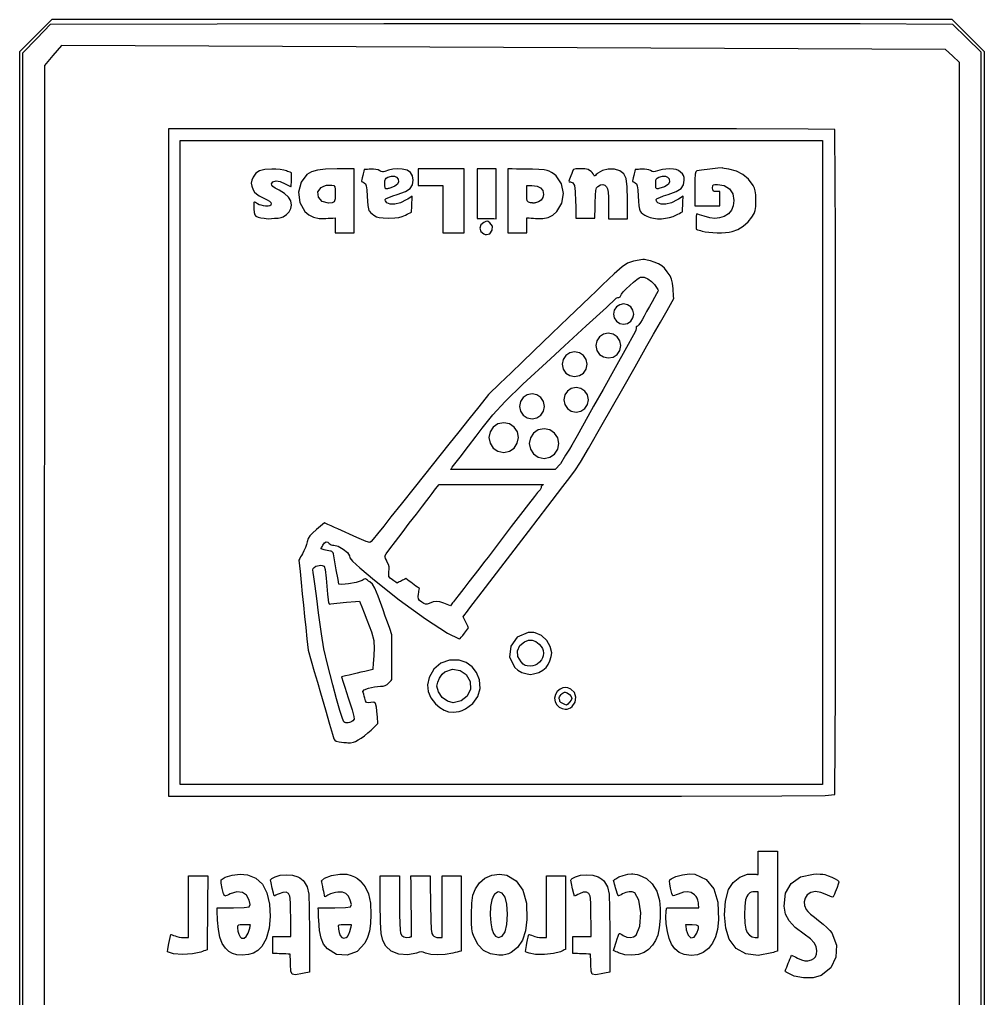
# Model space of a CAD drawing. Extents: x 0 to 60, y 0 to 125.
# Drawn here: x 0.1 to 60.1, y 64.3 to 125.1 of the extents above; entities that cross this region are included whole.
import ezdxf

# ---------------------------------------------------------------- set-up
doc = ezdxf.new("R2010")
doc.units = 0
for name, color, linetype in [('gaudilabs', 7, 'CONTINUOUS'), ('openFibreSpec', 7, 'CONTINUOUS'), ('specLid', 7, 'CONTINUOUS'), ('specRim', 7, 'CONTINUOUS')]:
    doc.layers.add(name, color=color, linetype=linetype)

msp = doc.modelspace()

# ---------------------------------------------------------------- linework, layer by layer
at = {"layer": 'gaudilabs', "color": 7}
for points in [[(30.088464, 76.855125), (41.300171, 76.858459), (47.536039, 76.873884), (50.234836, 76.909463), (50.835331, 76.973304), (50.868592, 83.489019), (50.877853, 97.673404), (50.864279, 111.839451), (50.829018, 118.300151), (49.177278, 118.318724), (44.715428, 118.333911), (38.124109, 118.344177), (30.083955, 118.347934), (24.909631, 118.347934), (19.735318, 118.347934), (14.561005, 118.347934), (9.386691, 118.347934), (9.386691, 113.161446), (9.386691, 107.974956), (9.386691, 102.788468), (9.386691, 97.601977), (9.386691, 92.415261), (9.386691, 87.228546), (9.386691, 82.041828), (9.386691, 76.855112), (14.562134, 76.855112), (19.737577, 76.855112), (24.913021, 76.855112)], [(50.070371, 77.591217), (45.076698, 77.591217), (40.083025, 77.591217), (35.089355, 77.591217), (30.095682, 77.591217), (25.102236, 77.591217), (20.10879, 77.591217), (15.115345, 77.591217), (10.121899, 77.591217), (10.121899, 82.59391), (10.121899, 87.596602), (10.121899, 92.599297), (10.121899, 97.60199), (10.121899, 102.604683), (10.121899, 107.607375), (10.121899, 112.610065), (10.121899, 117.612758), (15.115345, 117.612758), (20.10879, 117.612758), (25.102236, 117.612758), (30.095682, 117.612758), (35.089355, 117.612758), (40.083025, 117.612758), (45.076698, 117.612758), (50.070371, 117.612758), (50.070371, 112.610065), (50.070371, 107.607375), (50.070371, 102.604683), (50.070371, 97.60199), (50.070371, 92.599297), (50.070371, 87.596602), (50.070371, 82.59391)], [(15.78874, 112.763849), (15.975776, 112.797726), (16.22082, 112.790027), (16.393885, 112.821743), (16.519422, 112.865793), (16.72688, 113.007607), (16.890881, 113.188381), (16.998601, 113.390083), (17.037212, 113.594672), (16.992359, 113.860891), (16.854121, 114.099823), (16.615962, 114.319593), (16.27135, 114.52832), (16.034842, 114.657382), (15.888085, 114.758265), (15.815916, 114.843852), (15.803174, 114.927037), (15.890787, 115.057302), (16.083036, 115.101754), (16.345762, 115.060196), (16.644808, 114.932434), (16.778126, 114.859203), (16.891444, 114.799259), (16.97278, 114.75877), (17.010152, 114.7439), (17.020772, 114.778174), (17.029366, 114.87153), (17.03512, 115.009772), (17.037211, 115.178703), (17.037211, 115.287629), (17.037211, 115.396553), (17.037211, 115.505479), (17.037211, 115.614406), (16.959181, 115.64192), (16.881151, 115.669431), (16.803122, 115.696945), (16.725093, 115.724459), (16.557255, 115.767822), (16.331407, 115.804101), (16.077108, 115.82966), (15.823919, 115.840825), (15.384996, 115.817913), (15.058631, 115.733124), (14.821508, 115.57657), (14.650315, 115.338358), (14.568509, 115.142802), (14.543054, 114.964105), (14.574382, 114.77701), (14.662921, 114.556258), (14.747332, 114.414928), (14.864373, 114.296744), (15.037199, 114.183381), (15.288963, 114.056508), (15.532932, 113.93544), (15.682922, 113.840576), (15.755908, 113.758513), (15.768867, 113.675831), (15.747031, 113.601319), (15.694531, 113.558977), (15.594403, 113.54215), (15.429684, 113.544267), (15.291836, 113.558951), (15.152912, 113.58791), (15.029015, 113.627078), (14.936248, 113.672375), (14.865203, 113.716788), (14.800515, 113.753221), (14.749344, 113.77788), (14.718848, 113.786956), (14.703873, 113.75407), (14.694988, 113.664533), (14.692845, 113.532016), (14.698105, 113.3702), (14.715814, 113.1333), (14.752665, 112.997915), (14.832148, 112.921255), (14.977748, 112.860523), (15.138521, 112.81752), (15.336663, 112.787188), (15.596679, 112.742381), (15.788716, 112.763997), (15.788718, 112.764), (15.788721, 112.764005), (15.788724, 112.764008)], [(20.93689, 111.87454), (20.93689, 112.371133), (20.93689, 112.867727), (20.93689, 113.364321), (20.93689, 113.860915), (20.93689, 114.357508), (20.93689, 114.854099), (20.93689, 115.350693), (20.93689, 115.847287), (20.674837, 115.847287), (20.412784, 115.847287), (20.150731, 115.847287), (19.888677, 115.847287), (19.160812, 115.832126), (18.654133, 115.77823), (18.293616, 115.671815), (18.004238, 115.499092), (17.635133, 115.025443), (17.484754, 114.404768), (17.560288, 113.759336), (17.868926, 113.211423), (18.126014, 112.988282), (18.415967, 112.84601), (18.761432, 112.777068), (19.185056, 112.773919), (19.328712, 112.782042), (19.472368, 112.790165), (19.616023, 112.798287), (19.759679, 112.80641), (19.759679, 112.690041), (19.759679, 112.573672), (19.759679, 112.457306), (19.759679, 112.340937), (19.759679, 112.224343), (19.759679, 112.107749), (19.759679, 111.991158), (19.759679, 111.874564), (19.906718, 111.874564), (20.053757, 111.874564), (20.200795, 111.874564), (20.347834, 111.874564), (20.495098, 111.874566), (20.642362, 111.874566), (20.789626, 111.874569)], [(23.10368, 112.793639), (23.463347, 112.800306), (23.718994, 112.82704), (23.92588, 112.883986), (24.139266, 112.981281), (24.2306, 113.028414), (24.321935, 113.075549), (24.413269, 113.122685), (24.504604, 113.169818), (24.51002, 113.292725), (24.515436, 113.415634), (24.520852, 113.538541), (24.526268, 113.661448), (24.531684, 113.78413), (24.5371, 113.906812), (24.542516, 114.029496), (24.547932, 114.152178), (24.455244, 114.094671), (24.362556, 114.037161), (24.269868, 113.979654), (24.17718, 113.922147), (23.822228, 113.748046), (23.473924, 113.657392), (23.175504, 113.656333), (22.970202, 113.750824), (22.922902, 113.806418), (22.888013, 113.863878), (22.868961, 113.916456), (22.869169, 113.957397), (22.936559, 114.006639), (23.100376, 114.081892), (23.335996, 114.172924), (23.618792, 114.269518), (24.121152, 114.453555), (24.423944, 114.635146), (24.572909, 114.85493), (24.613784, 115.153552), (24.570258, 115.414037), (24.439307, 115.619039), (24.225553, 115.764043), (23.933617, 115.844543), (23.654202, 115.859545), (23.351723, 115.836473), (23.069117, 115.781125), (22.849323, 115.699324), (22.771268, 115.668182), (22.696657, 115.663605), (22.617417, 115.686597), (22.525474, 115.73812), (22.423126, 115.788197), (22.29559, 115.820762), (22.141371, 115.835685), (21.958971, 115.832827), (21.861998, 115.827191), (21.765025, 115.821556), (21.668052, 115.81592), (21.571079, 115.810285), (21.547852, 115.71895), (21.524624, 115.627616), (21.501396, 115.53628), (21.478168, 115.444945), (21.443201, 115.302854), (21.416691, 115.186082), (21.401297, 115.106729), (21.399683, 115.076894), (21.417104, 115.069512), (21.453572, 115.05123), (21.50369, 115.024798), (21.56206, 114.993008), (21.64037, 114.924394), (21.690907, 114.792404), (21.724379, 114.54918), (21.751493, 114.14686), (21.771879, 113.841224), (21.79617, 113.574395), (21.821351, 113.375044), (21.844409, 113.271846), (21.885413, 113.214524), (21.959462, 113.14001), (22.056045, 113.057894), (22.164647, 112.97777), (22.328637, 112.88025), (22.501212, 112.824632), (22.740269, 112.799576), (23.103707, 112.793755), (23.103701, 112.79375), (23.103695, 112.793747), (23.10369, 112.793742)], [(27.778242, 111.87454), (27.778242, 112.371133), (27.778242, 112.867727), (27.778242, 113.364321), (27.778242, 113.860915), (27.778242, 114.357508), (27.778242, 114.854099), (27.778242, 115.350693), (27.778242, 115.847287), (27.419665, 115.847287), (27.061089, 115.847287), (26.702512, 115.847287), (26.343938, 115.847287), (25.985362, 115.847287), (25.626786, 115.847287), (25.268211, 115.847287), (24.909635, 115.847287), (24.909635, 115.718514), (24.909635, 115.589744), (24.909635, 115.460971), (24.909635, 115.332201), (24.909635, 115.203428), (24.909635, 115.074656), (24.909635, 114.945886), (24.909635, 114.817113), (25.10268, 114.817113), (25.295725, 114.817113), (25.48877, 114.817113), (25.681815, 114.817113), (25.874859, 114.817113), (26.067903, 114.817113), (26.260947, 114.817113), (26.453991, 114.817113), (26.453991, 114.449292), (26.453991, 114.081471), (26.453991, 113.71365), (26.453991, 113.345829), (26.453991, 112.978005), (26.453991, 112.610184), (26.453991, 112.242361), (26.453991, 111.87454), (26.619523, 111.87454), (26.785054, 111.87454), (26.950588, 111.87454), (27.11612, 111.87454), (27.281651, 111.87454), (27.447182, 111.87454), (27.612711, 111.87454)], [(29.764614, 112.757526), (29.764614, 113.143653), (29.764614, 113.529778), (29.764614, 113.915905), (29.764614, 114.302033), (29.764614, 114.688346), (29.764614, 115.074661), (29.764614, 115.460974), (29.764614, 115.847289), (29.617577, 115.847289), (29.470538, 115.847289), (29.323501, 115.847289), (29.176464, 115.847289), (29.029199, 115.847289), (28.881932, 115.847289), (28.734668, 115.847289), (28.587404, 115.847289), (28.587404, 115.460974), (28.587404, 115.074661), (28.587404, 114.688346), (28.587404, 114.302033), (28.587404, 113.915943), (28.587404, 113.529855), (28.587404, 113.143764), (28.587404, 112.757676), (28.734668, 112.757676), (28.881932, 112.757676), (29.029199, 112.757676), (29.176464, 112.757676), (29.323501, 112.757639), (29.470538, 112.7576), (29.617577, 112.757563)], [(31.677921, 111.873746), (31.677921, 111.990565), (31.677921, 112.107381), (31.677921, 112.2242), (31.677921, 112.341019), (31.677921, 112.457837), (31.677921, 112.574656), (31.677921, 112.691478), (31.677921, 112.808296), (31.813234, 112.799724), (31.948545, 112.791151), (32.083858, 112.782579), (32.219169, 112.774006), (32.666164, 112.770144), (33.012186, 112.831659), (33.292988, 112.970118), (33.544321, 113.19708), (33.861172, 113.728512), (33.957991, 114.325909), (33.836474, 114.913215), (33.498318, 115.414386), (33.368243, 115.525543), (33.220704, 115.627592), (33.073728, 115.70919), (32.945344, 115.758982), (32.753259, 115.788083), (32.432904, 115.813245), (32.028909, 115.831581), (31.585915, 115.84018), (31.314617, 115.841767), (31.043316, 115.843355), (30.772017, 115.844942), (30.500716, 115.84653), (30.500716, 115.349936), (30.500716, 114.853343), (30.500716, 114.356751), (30.500716, 113.860158), (30.500716, 113.363564), (30.500716, 112.86697), (30.500716, 112.370379), (30.500716, 111.873786), (30.647756, 111.873786), (30.794793, 111.873786), (30.941832, 111.873786), (31.088869, 111.873786), (31.236133, 111.87378), (31.383395, 111.873775), (31.53066, 111.87377)], [(37.931116, 112.756732), (37.931116, 113.050356), (37.931116, 113.343982), (37.931116, 113.637606), (37.931116, 113.931233), (37.913839, 114.742114), (37.845346, 115.250762), (37.700667, 115.552038), (37.454822, 115.740797), (37.126958, 115.839129), (36.743135, 115.842516), (36.375978, 115.758736), (36.098099, 115.595567), (36.044651, 115.544373), (35.991203, 115.493179), (35.937757, 115.441987), (35.884308, 115.390793), (35.862877, 115.430936), (35.841446, 115.471078), (35.820015, 115.511223), (35.798583, 115.551366), (35.747498, 115.621086), (35.671946, 115.692238), (35.582136, 115.75655), (35.488267, 115.80575), (35.488267, 115.805948), (35.488267, 115.806147), (35.488267, 115.806345), (35.488267, 115.806543), (35.286456, 115.848173), (35.002196, 115.864842), (34.731844, 115.85529), (34.571758, 115.818259), (34.554904, 115.784527), (34.518093, 115.69903), (34.466838, 115.574596), (34.406664, 115.424054), (34.324127, 115.20727), (34.295142, 115.091608), (34.318319, 115.045422), (34.392249, 115.037061), (34.545641, 114.993947), (34.638335, 114.820524), (34.687596, 114.450689), (34.710694, 113.818351), (34.715668, 113.56216), (34.720642, 113.30597), (34.725616, 113.049782), (34.73059, 112.793591), (34.877855, 112.793591), (35.025116, 112.793591), (35.172381, 112.793591), (35.319645, 112.793591), (35.466682, 112.793591), (35.613719, 112.793591), (35.760758, 112.793591), (35.907795, 112.793591), (35.912531, 113.023395), (35.917267, 113.253201), (35.922003, 113.483005), (35.926739, 113.712811), (35.941556, 114.211231), (35.967829, 114.50559), (36.017084, 114.665838), (36.100856, 114.761924), (36.253936, 114.857608), (36.396965, 114.883431), (36.526574, 114.839703), (36.6394, 114.726724), (36.694661, 114.604997), (36.729893, 114.408097), (36.748519, 114.103947), (36.75397, 113.660469), (36.75397, 113.434499), (36.75397, 113.208529), (36.75397, 112.982562), (36.75397, 112.756592), (36.901234, 112.756592), (37.048496, 112.756592), (37.19576, 112.756592), (37.343025, 112.756592), (37.490053, 112.756623), (37.637082, 112.756652), (37.784114, 112.756684)], [(40.046489, 112.755938), (40.297343, 112.779116), (40.542439, 112.825566), (40.773876, 112.894934), (40.983746, 112.986866), (41.075757, 113.035126), (41.167769, 113.083389), (41.25978, 113.131649), (41.351792, 113.179912), (41.357216, 113.301466), (41.36264, 113.423019), (41.368064, 113.544573), (41.373487, 113.666128), (41.378911, 113.787683), (41.384335, 113.909238), (41.389759, 114.030795), (41.395183, 114.15235), (41.302494, 114.094843), (41.209808, 114.037333), (41.11712, 113.979826), (41.024433, 113.922319), (40.669482, 113.748218), (40.321179, 113.657561), (40.022756, 113.656503), (39.817457, 113.750993), (39.770142, 113.806577), (39.735254, 113.864039), (39.716204, 113.916623), (39.716418, 113.957567), (39.783789, 114.006814), (39.947609, 114.082064), (40.183241, 114.173096), (40.466044, 114.26969), (40.96972, 114.454155), (41.272364, 114.636225), (41.420597, 114.857616), (41.461033, 115.160037), (41.452751, 115.322028), (41.419245, 115.443914), (41.350477, 115.547897), (41.23641, 115.656178), (41.23641, 115.656377), (41.23641, 115.656575), (41.23641, 115.656773), (41.23641, 115.656972), (41.102356, 115.754984), (40.964714, 115.812827), (40.787467, 115.840325), (40.534595, 115.84731), (40.329651, 115.838685), (40.12272, 115.81519), (39.937928, 115.780477), (39.799405, 115.738162), (39.655908, 115.683777), (39.554038, 115.666076), (39.466826, 115.685338), (39.367309, 115.741832), (39.267828, 115.789581), (39.141056, 115.820775), (38.987362, 115.835036), (38.80712, 115.83202), (38.70992, 115.826596), (38.61272, 115.821172), (38.515523, 115.815748), (38.418323, 115.810324), (38.395092, 115.71899), (38.371862, 115.627653), (38.348631, 115.536319), (38.325401, 115.444985), (38.290574, 115.302893), (38.26438, 115.186122), (38.249299, 115.106768), (38.247711, 115.076937), (38.264989, 115.069555), (38.301147, 115.051272), (38.350954, 115.02484), (38.409184, 114.993048), (38.487559, 114.924751), (38.537279, 114.793549), (38.568958, 114.550561), (38.59322, 114.146903), (38.614625, 113.837502), (38.645706, 113.560411), (38.682345, 113.345861), (38.720419, 113.224076), (38.782114, 113.149807), (38.883, 113.064675), (39.009039, 112.979183), (39.146196, 112.903837), (39.339776, 112.830185), (39.559669, 112.781132), (39.797892, 112.756446), (40.04647, 112.755917), (40.04646, 112.755933), (40.046449, 112.755949), (40.046441, 112.755965)], [(43.515874, 111.878218), (43.781224, 111.879276), (44.032869, 111.892346), (44.257625, 111.917455), (44.442309, 111.954775), (44.798026, 112.091371), (45.135258, 112.296727), (45.432721, 112.555273), (45.669132, 112.851437), (45.804344, 113.077626), (45.877602, 113.272881), (45.907738, 113.51834), (45.913585, 113.895144), (45.907368, 114.245042), (45.883238, 114.485744), (45.833014, 114.66343), (45.748504, 114.824283), (45.454102, 115.213583), (45.110541, 115.508538), (44.709343, 115.714849), (44.242033, 115.838214), (44.242033, 115.838016), (44.242033, 115.837817), (44.242033, 115.837619), (44.242033, 115.83742), (44.088167, 115.863191), (43.956566, 115.885469), (43.861255, 115.901767), (43.816252, 115.909599), (43.556307, 115.89338), (43.051194, 115.839674), (42.537786, 115.775831), (42.252957, 115.72919), (42.184515, 115.674784), (42.145862, 115.519439), (42.128743, 115.193385), (42.12488, 114.626854), (42.12488, 114.361419), (42.12488, 114.095984), (42.12488, 113.830548), (42.12488, 113.565113), (42.317925, 113.565113), (42.510971, 113.565113), (42.704016, 113.565113), (42.897061, 113.565113), (43.090104, 113.565113), (43.283149, 113.565113), (43.476191, 113.565113), (43.669237, 113.565113), (43.669237, 113.675389), (43.669237, 113.785667), (43.669237, 113.895943), (43.669237, 114.006221), (43.669237, 114.116724), (43.669237, 114.22723), (43.669237, 114.337733), (43.669237, 114.448239), (43.614209, 114.448239), (43.559181, 114.448239), (43.504155, 114.448239), (43.449127, 114.448239), (43.331832, 114.455039), (43.265057, 114.48472), (43.235064, 114.551186), (43.228105, 114.668349), (43.234958, 114.790829), (43.271203, 114.857028), (43.360315, 114.884137), (43.525785, 114.88935), (43.945493, 114.816872), (44.269677, 114.612334), (44.478557, 114.295074), (44.552347, 113.884439), (44.513564, 113.558734), (44.398383, 113.285105), (44.20796, 113.065098), (43.943446, 112.900274), (43.657566, 112.800719), (43.373097, 112.768032), (43.066193, 112.802386), (42.713014, 112.903951), (42.551513, 112.95944), (42.41091, 113.005374), (42.306347, 113.036907), (42.252957, 113.049184), (42.231526, 113.01251), (42.214037, 112.910926), (42.202236, 112.760076), (42.197924, 112.575595), (42.197924, 112.456747), (42.197924, 112.337897), (42.197924, 112.219048), (42.197924, 112.1002), (42.293319, 112.072009), (42.388712, 112.04382), (42.484107, 112.015629), (42.5795, 111.98744), (42.768693, 111.943609), (42.996531, 111.910629), (43.249944, 111.888774), (43.515855, 111.878297), (43.515855, 111.878252), (43.515855, 111.87821), (43.515855, 111.878165)], [(22.915148, 114.614337), (22.876816, 114.64306), (22.857295, 114.702109), (22.850238, 114.795976), (22.849286, 114.929161), (22.855654, 115.105694), (22.88198, 115.21639), (22.939092, 115.284505), (23.037819, 115.333291), (23.037819, 115.33349), (23.037819, 115.333688), (23.037819, 115.333887), (23.037819, 115.334085), (23.263193, 115.397402), (23.444421, 115.399519), (23.580889, 115.340739), (23.671981, 115.221301), (23.701091, 115.051222), (23.632188, 114.897708), (23.471324, 114.7682), (23.22455, 114.670134), (23.157966, 114.651772), (23.099761, 114.636241), (23.049375, 114.623912), (23.006246, 114.615101), (22.978387, 114.611106), (22.954122, 114.609518), (22.933141, 114.610577)], [(39.77677, 114.608013), (39.746636, 114.622962), (39.708484, 114.673357), (39.698482, 114.769337), (39.696366, 114.921033), (39.70261, 115.102445), (39.728724, 115.215446), (39.785797, 115.284304), (39.884892, 115.333286), (40.109758, 115.396714), (40.290942, 115.399651), (40.427414, 115.342118), (40.518153, 115.224127), (40.552769, 115.034185), (40.462387, 114.875628), (40.239769, 114.741799), (39.877674, 114.626052), (39.847226, 114.618644), (39.820381, 114.612902), (39.792235, 114.609225), (39.776651, 114.607902), (39.776651, 114.60791), (39.776651, 114.607918), (39.776651, 114.607926)], [(19.351942, 113.714018), (18.955788, 113.825778), (18.716821, 114.094057), (18.681526, 114.41836), (18.896392, 114.698183), (19.054295, 114.781492), (19.212794, 114.831615), (19.378396, 114.849765), (19.557614, 114.837118), (19.672784, 114.810977), (19.732955, 114.74493), (19.755972, 114.592141), (19.759678, 114.305793), (19.747709, 113.987854), (19.693781, 113.809487), (19.570868, 113.731332)], [(32.055892, 113.73029), (32.0266, 113.732406), (31.977443, 113.736375), (31.937488, 113.742222), (31.897126, 113.750081), (31.771242, 113.786302), (31.706073, 113.857329), (31.681625, 114.014103), (31.677921, 114.307563), (31.677921, 114.434756), (31.677921, 114.561949), (31.677921, 114.689139), (31.677921, 114.816333), (31.755952, 114.815803), (31.83398, 114.815274), (31.912011, 114.814745), (31.99004, 114.814216), (32.312892, 114.780111), (32.535203, 114.679646), (32.663994, 114.507321), (32.706288, 114.257639), (32.669251, 114.067125), (32.564826, 113.911627), (32.40597, 113.799235), (32.205638, 113.738045), (32.16917, 113.733441), (32.132041, 113.730557), (32.084602, 113.729499), (32.055892, 113.730028), (32.055892, 113.730033), (32.055892, 113.730041), (32.055892, 113.730046)], [(29.161126, 111.770908), (29.375041, 111.823089), (29.525256, 112.042082), (29.535998, 112.282387), (29.380331, 112.496178), (29.270362, 112.572852), (29.201597, 112.601003), (29.127704, 112.584626), (29.00236, 112.527754), (28.821983, 112.374197), (28.763005, 112.168188), (28.825055, 111.961998), (29.007758, 111.807899), (29.047231, 111.792104), (29.085976, 111.780806), (29.125696, 111.777287), (29.16111, 111.770884), (29.161115, 111.770881), (29.161118, 111.770879), (29.161123, 111.770879)], [(20.591398, 80.181982), (20.707156, 80.186374), (20.88907, 80.213676), (21.026873, 80.268426), (21.193986, 80.355178), (21.370656, 80.465607), (21.579756, 80.61784), (21.795103, 80.791873), (21.99052, 80.967686), (22.097642, 81.070749), (22.204765, 81.173812), (22.311887, 81.276875), (22.419009, 81.379938), (22.40728, 81.517955), (22.395551, 81.655973), (22.383822, 81.79399), (22.372093, 81.932007), (22.32757, 82.394975), (22.270779, 82.627771), (22.163839, 82.701669), (21.968868, 82.687937), (21.803097, 82.671136), (21.708808, 82.694181), (21.652312, 82.781528), (21.599918, 82.957661), (21.564733, 83.085003), (21.530211, 83.204152), (21.500323, 83.301762), (21.47904, 83.364498), (21.564787, 83.469466), (21.834859, 83.578006), (22.200125, 83.663009), (22.571452, 83.697367), (22.740107, 83.706442), (22.870136, 83.73879), (22.981174, 83.802068), (23.092855, 83.903935), (23.142244, 83.955579), (23.191633, 84.007223), (23.241023, 84.058867), (23.290412, 84.110511), (23.290412, 84.458938), (23.290412, 84.807365), (23.290412, 85.155795), (23.290412, 85.504222), (23.290412, 85.852649), (23.290412, 86.201074), (23.290412, 86.549501), (23.290412, 86.897928), (23.151492, 87.284016), (23.012571, 87.670103), (22.873651, 88.056194), (22.734731, 88.442282), (22.422488, 89.294788), (22.221048, 89.783229), (22.069197, 90.036227), (21.905723, 90.18239), (21.837842, 90.231103), (21.76996, 90.279815), (21.702079, 90.328528), (21.634198, 90.37724), (21.56812, 90.343413), (21.502043, 90.309586), (21.435965, 90.275756), (21.369887, 90.241929), (21.053852, 90.147214), (20.587313, 90.062603), (20.164761, 90.016687), (19.98069, 90.038065), (19.934482, 90.328292), (19.829653, 90.928875), (19.716901, 91.55426), (19.64692, 91.918898), (19.62515, 91.983242), (19.593764, 92.035979), (19.556933, 92.071668), (19.518828, 92.084871), (19.461785, 92.091115), (19.373402, 92.107837), (19.26572, 92.132469), (19.150779, 92.16246), (19.081319, 92.181854), (19.011859, 92.201248), (18.9424, 92.220642), (18.87294, 92.240036), (18.904964, 92.294162), (18.936989, 92.348285), (18.969013, 92.402411), (19.001038, 92.456534), (19.102884, 92.598072), (19.198294, 92.661832), (19.292725, 92.649317), (19.391636, 92.562068), (19.442579, 92.520301), (19.513327, 92.488342), (19.594493, 92.469107), (19.676693, 92.465535), (19.945432, 92.401469), (20.263337, 92.224629), (20.529, 92.004065), (20.641013, 91.808829), (20.66472, 91.670428), (20.833414, 91.467643), (21.297635, 91.053872), (22.207918, 90.282511), (23.745019, 89.062774), (25.375339, 87.883246), (26.738755, 86.992929), (27.475146, 86.640824), (27.521977, 86.668211), (27.598973, 86.742797), (27.695467, 86.853221), (27.800795, 86.988127), (27.865292, 87.074953), (27.929792, 87.161776), (27.99429, 87.248601), (28.058787, 87.335427), (28.015941, 87.42022), (27.973092, 87.505014), (27.930245, 87.58981), (27.887396, 87.674604), (27.844321, 87.759175), (27.801247, 87.843744), (27.758171, 87.928316), (27.715096, 88.012887), (27.820641, 88.149549), (27.926186, 88.286215), (28.031728, 88.422877), (28.137273, 88.559542), (28.900324, 89.55391), (30.26714, 91.339111), (31.778251, 93.314747), (32.974207, 94.880397), (33.253837, 95.246363), (33.579664, 95.671765), (33.911274, 96.103811), (34.20825, 96.489701), (34.653734, 97.075837), (35.019039, 97.619283), (35.51839, 98.464608), (36.366016, 99.956382), (36.926909, 100.945322), (37.637723, 102.196799), (38.407282, 103.55038), (39.144416, 104.845639), (39.562754, 105.580607), (39.981092, 106.315574), (40.399427, 107.050539), (40.817765, 107.785506), (40.805356, 107.939536), (40.792947, 108.093566), (40.780538, 108.247595), (40.768129, 108.401625), (40.732786, 108.749206), (40.678697, 108.98836), (40.579791, 109.195073), (40.410005, 109.445327), (40.229387, 109.680742), (40.067983, 109.83496), (39.871689, 109.948392), (39.58641, 110.061449), (39.371907, 110.131698), (39.168572, 110.184824), (38.999382, 110.215724), (38.887302, 110.219296), (38.315984, 110.118945), (37.940909, 109.992181), (37.596112, 109.755035), (37.115621, 109.323534), (36.759939, 108.993125), (36.358243, 108.616147), (35.959746, 108.239023), (35.613666, 107.908177), (35.108037, 107.421376), (34.275155, 106.61962), (33.230655, 105.61419), (32.090153, 104.516371), (31.393296, 103.845451), (30.696442, 103.174529), (29.999585, 102.503609), (29.302731, 101.83269), (28.685709, 101.060062), (28.068691, 100.287433), (27.451669, 99.514803), (26.834651, 98.742175), (25.786545, 97.429323), (24.757319, 96.138816), (23.865358, 95.019009), (23.229048, 94.218261), (22.780397, 93.653408), (22.399362, 93.175967), (22.126239, 92.83629), (22.001324, 92.684731), (21.922495, 92.634863), (21.690654, 92.696262), (21.095454, 92.94855), (19.926546, 93.471345), (19.719746, 93.564032), (19.512945, 93.65672), (19.306145, 93.749407), (19.099344, 93.842095), (18.975082, 93.740159), (18.85082, 93.638226), (18.726558, 93.53629), (18.602296, 93.434357), (18.338644, 93.208823), (18.176706, 93.036619), (18.08323, 92.873848), (18.024967, 92.676611), (17.976752, 92.509329), (17.90391, 92.312727), (17.816274, 92.11134), (17.723675, 91.92969), (17.667972, 91.830464), (17.612269, 91.731234), (17.556566, 91.632008), (17.500863, 91.532778), (17.572578, 90.833895), (17.644292, 90.135011), (17.716007, 89.436128), (17.787722, 88.737244), (17.859211, 88.038358), (17.930701, 87.339475), (18.00219, 86.640591), (18.07368, 85.941705), (18.266273, 85.275297), (18.458866, 84.608888), (18.65146, 83.94248), (18.844054, 83.276071), (19.148623, 82.227237), (19.408377, 81.341624), (19.595703, 80.7124), (19.682987, 80.432725), (19.735672, 80.335766), (19.828398, 80.27488), (19.999742, 80.235637), (20.288282, 80.203593), (20.376494, 80.195708), (20.455735, 80.189385), (20.542328, 80.184728), (20.591375, 80.181924), (20.591375, 80.181929), (20.591375, 80.181934), (20.591375, 80.181939)], [(33.428854, 97.165383), (31.804889, 97.165383), (30.180925, 97.165383), (28.556958, 97.165383), (26.932994, 97.165383), (26.96219, 97.203456), (26.987881, 97.237053), (27.013414, 97.270449), (27.042161, 97.307914), (27.530039, 97.943263), (28.04269, 98.612698), (28.519197, 99.236612), (28.898633, 99.735399), (29.559975, 100.564489), (30.323149, 101.390227), (31.437841, 102.465179), (33.15373, 104.041912), (34.027982, 104.845592), (35.372136, 106.087048), (36.620347, 107.242968), (37.206762, 107.790041), (37.236276, 107.810811), (37.280818, 107.83084), (37.334341, 107.848064), (37.390784, 107.860394), (37.442585, 107.876771), (37.483399, 107.905571), (37.509037, 107.942687), (37.515281, 107.983991), (37.555919, 108.064239), (37.67523, 108.207323), (37.85484, 108.392997), (38.076373, 108.601013), (38.30683, 108.802125), (38.510707, 108.968926), (38.66588, 109.083925), (38.750224, 109.129631), (38.968502, 109.112725), (39.204828, 109.018192), (39.431253, 108.861209), (39.619824, 108.656951), (39.70687, 108.532734), (39.777987, 108.425247), (39.825951, 108.346113), (39.843545, 108.306944), (39.8137, 108.238766), (39.732383, 108.080635), (39.611932, 107.856145), (39.464675, 107.588889), (39.298081, 107.289889), (39.12503, 106.9789), (38.965968, 106.692587), (38.841338, 106.467612), (38.74027, 106.297889), (38.645359, 106.162002), (38.567251, 106.073599), (38.516589, 106.046339), (38.488779, 106.048192), (38.473009, 106.037979), (38.470364, 106.017791), (38.482243, 105.9896), (38.483831, 105.929637), (38.4532, 105.822809), (38.395833, 105.684136), (38.317194, 105.528637), (37.880494, 104.744164), (37.176951, 103.487923), (36.421997, 102.144064), (35.831071, 101.096735), (35.468172, 100.454536), (35.129749, 99.850995), (34.803255, 99.263454), (34.476149, 98.669248), (34.321968, 98.422016), (34.071826, 98.056359), (33.762017, 97.508783), (33.428843, 97.165486), (33.428841, 97.165486), (33.428838, 97.165486), (33.428835, 97.165486)], [(37.694777, 106.200584), (37.939506, 106.250008), (38.139354, 106.384755), (38.274098, 106.584602), (38.32352, 106.829331), (38.274098, 107.07406), (38.139354, 107.273908), (37.939506, 107.408655), (37.694777, 107.458079), (37.450048, 107.408658), (37.250198, 107.273911), (37.115451, 107.07406), (37.06603, 106.829331), (37.115451, 106.584602), (37.250198, 106.384752), (37.450048, 106.250005)], [(36.743085, 104.098745), (37.043175, 104.159123), (37.288295, 104.32417), (37.453631, 104.5691), (37.514358, 104.869119), (37.45389, 105.169426), (37.288616, 105.41465), (37.043392, 105.579927), (36.743085, 105.640395), (36.443063, 105.579668), (36.198133, 105.414332), (36.033086, 105.169209), (35.972708, 104.869119), (36.033345, 104.569317), (36.198453, 104.324487), (36.443283, 104.159379)], [(34.650265, 102.938674), (34.950356, 102.999052), (35.195479, 103.164099), (35.360814, 103.409029), (35.421542, 103.709048), (35.361074, 104.009355), (35.195796, 104.254579), (34.950573, 104.419854), (34.650265, 104.480321), (34.350247, 104.419594), (34.105317, 104.254259), (33.94027, 104.009138), (33.879892, 103.709048), (33.940529, 103.409246), (34.105637, 103.164419), (34.350464, 102.999311)], [(34.742277, 100.727682), (35.042079, 100.788319), (35.286906, 100.953427), (35.452014, 101.198253), (35.512651, 101.498055), (35.452273, 101.798146), (35.287226, 102.043269), (35.042296, 102.208604), (34.742277, 102.269331), (34.442258, 102.208604), (34.197328, 102.043269), (34.032281, 101.798146), (33.971903, 101.498055), (34.03254, 101.198253), (34.197648, 100.953427), (34.442475, 100.788319)], [(31.999964, 100.318138), (32.300054, 100.378516), (32.545178, 100.543563), (32.710513, 100.788493), (32.77124, 101.088512), (32.710772, 101.388822), (32.545495, 101.634043), (32.300274, 101.79932), (31.999964, 101.859788), (31.699945, 101.799061), (31.455015, 101.633726), (31.289968, 101.388603), (31.22959, 101.088512), (31.290227, 100.78871), (31.455335, 100.543883), (31.700162, 100.378776)], [(30.236403, 98.232542), (30.595098, 98.304805), (30.888085, 98.502145), (31.08571, 98.794935), (31.158325, 99.153562), (31.085969, 99.512477), (30.888402, 99.805561), (30.595318, 100.003126), (30.236403, 100.075481), (29.877779, 100.002866), (29.584986, 99.805244), (29.387649, 99.512257), (29.315383, 99.153562), (29.387906, 98.795155), (29.585303, 98.502462), (29.877996, 98.305065)], [(32.747785, 97.859983), (33.1067, 97.932338), (33.399784, 98.129903), (33.597351, 98.422987), (33.669707, 98.781902), (33.597354, 99.140817), (33.399787, 99.433904), (33.1067, 99.631471), (32.747785, 99.703826), (32.389158, 99.631211), (32.096365, 99.433586), (31.899028, 99.1406), (31.826765, 98.781902), (31.899031, 98.423206), (32.096368, 98.13022), (32.389161, 97.932598)], [(26.922169, 88.692175), (26.822715, 88.731416), (26.723261, 88.770653), (26.623807, 88.809894), (26.524353, 88.849134), (26.26619, 88.938608), (26.062485, 88.967736), (25.859232, 88.936214), (25.602427, 88.843737), (25.473957, 88.799427), (25.373884, 88.794823), (25.271941, 88.835426), (25.137862, 88.926728), (25.007586, 89.031861), (24.941915, 89.125645), (24.92618, 89.247163), (24.945717, 89.435498), (24.957218, 89.51894), (24.96872, 89.602381), (24.980221, 89.685826), (24.991722, 89.769267), (24.886856, 89.846168), (24.78199, 89.923072), (24.677124, 89.999973), (24.572258, 90.076877), (24.467391, 90.153778), (24.362524, 90.230679), (24.257657, 90.307583), (24.152789, 90.384484), (24.084683, 90.349755), (24.016576, 90.315023), (23.94847, 90.280294), (23.880364, 90.245565), (23.812257, 90.210836), (23.744151, 90.176104), (23.676045, 90.141375), (23.607938, 90.106645), (23.539154, 90.155583), (23.47037, 90.20452), (23.401586, 90.253457), (23.332801, 90.302395), (23.180501, 90.418446), (23.103924, 90.514397), (23.084728, 90.630862), (23.104575, 90.80846), (23.119373, 90.970981), (23.108893, 91.115716), (23.07032, 91.258371), (23.000837, 91.414658), (22.942133, 91.535048), (22.89393, 91.644086), (22.861294, 91.729745), (22.84929, 91.78), (22.933579, 91.916294), (23.163066, 92.236242), (23.50268, 92.692052), (23.917349, 93.235948), (24.369572, 93.823797), (24.811467, 94.399249), (25.192392, 94.896182), (25.461704, 95.24848), (25.595584, 95.423404), (25.787427, 95.673358), (26.006746, 95.958944), (26.223054, 96.240767), (27.842959, 96.240767), (29.462865, 96.240767), (31.08277, 96.240767), (32.702676, 96.240767), (32.682171, 96.217167), (32.656162, 96.185446), (32.632429, 96.157024), (32.618777, 96.143345), (32.596023, 96.127259), (32.577369, 96.101594), (32.564775, 96.069963), (32.560145, 96.036006), (32.543635, 95.986342), (32.498587, 95.911959), (32.431777, 95.822922), (32.349971, 95.729299), (32.155465, 95.494246), (31.7819, 95.019972), (31.283052, 94.375352), (30.712703, 93.629265), (30.14169, 92.878277), (29.64099, 92.220303), (29.26457, 91.726242), (29.066408, 91.466987), (28.91977, 91.276392), (28.683627, 90.969274), (28.390577, 90.58807), (28.07322, 90.175215), (27.75835, 89.766177), (27.472079, 89.395319), (27.245977, 89.10342), (27.111608, 88.93125), (27.064251, 88.871483), (27.016893, 88.811717), (26.969535, 88.75195)], [(20.568858, 81.424145), (20.493845, 81.42089), (20.420885, 81.42896), (20.352001, 81.448592), (20.289214, 81.480046), (20.205535, 81.680116), (20.04856, 82.179966), (19.840744, 82.904253), (19.604539, 83.777634), (19.271072, 85.071245), (19.0593, 86.016006), (18.900717, 86.96196), (18.726818, 88.259153), (18.611396, 89.151801), (18.510384, 89.923541), (18.434598, 90.491834), (18.394854, 90.774144), (18.377354, 90.92248), (18.391483, 91.017926), (18.448115, 91.085072), (18.558127, 91.148508), (18.65456, 91.18583), (18.759449, 91.208823), (18.861778, 91.21586), (18.950531, 91.205304), (19.068314, 91.147804), (19.142364, 90.94113), (19.203488, 90.419788), (19.282495, 89.418284), (19.313218, 89.061227), (19.347074, 88.872669), (19.40051, 88.804467), (19.489973, 88.808489), (19.86514, 88.860342), (20.459425, 88.922929), (21.012581, 88.971144), (21.264359, 88.979875), (21.306568, 88.881183), (21.40923, 88.629048), (21.556951, 88.261635), (21.734338, 87.817101), (22.017622, 87.071997), (22.157758, 86.539664), (22.187668, 86.015273), (22.140274, 85.29399), (22.12832, 85.154393), (22.116366, 85.014796), (22.104412, 84.875199), (22.092458, 84.735603), (21.849575, 84.67832), (21.606692, 84.621041), (21.363808, 84.563758), (21.120924, 84.506476), (20.877815, 84.449421), (20.634705, 84.392364), (20.391595, 84.335309), (20.148485, 84.278252), (20.254931, 83.952828), (20.361376, 83.627404), (20.467822, 83.301979), (20.574268, 82.976555), (20.817566, 82.222646), (20.927308, 81.821893), (20.929319, 81.640799), (20.849405, 81.545858), (20.78603, 81.499585), (20.716884, 81.463695), (20.643862, 81.438453)], [(31.898041, 84.433472), (32.096627, 84.466897), (32.428179, 84.557406), (32.677427, 84.690364), (32.87048, 84.85113), (33.002404, 85.041122), (33.114791, 85.282946), (33.192973, 85.538216), (33.222291, 85.768546), (33.137902, 86.164193), (32.91208, 86.538375), (32.585852, 86.840667), (32.200235, 87.020628), (32.105504, 87.036424), (31.989211, 87.04415), (31.866122, 87.043356), (31.751002, 87.033328), (31.074428, 86.740466), (30.674495, 86.181161), (30.606692, 85.50241), (30.926505, 84.851207), (31.119415, 84.690441), (31.368354, 84.557482), (31.699596, 84.466971), (31.898041, 84.433549), (31.898041, 84.433549), (31.898041, 84.433549), (31.898041, 84.433552)], [(31.876372, 84.948558), (31.695905, 84.957474), (31.563441, 84.993976), (31.44762, 85.072721), (31.317083, 85.20836), (31.124323, 85.547823), (31.102045, 85.898375), (31.242534, 86.216938), (31.538108, 86.460445), (31.78734, 86.553554), (32.015789, 86.560036), (32.232721, 86.478389), (32.447398, 86.307084), (32.577705, 86.164487), (32.657369, 86.039458), (32.697223, 85.908423), (32.708097, 85.747798), (32.697382, 85.58827), (32.658626, 85.45823), (32.58191, 85.335632), (32.457315, 85.198435), (32.31693, 85.070668), (32.192271, 84.99463), (32.054899, 84.958027)], [(27.108912, 82.080859), (27.290742, 82.095093), (27.476294, 82.133095), (27.665339, 82.195042), (27.857641, 82.281109), (28.311263, 82.613137), (28.622162, 83.054882), (28.768876, 83.561681), (28.729948, 84.088868), (28.547698, 84.53861), (28.26983, 84.89988), (27.909002, 85.160322), (27.477863, 85.307576), (26.874931, 85.316572), (26.335837, 85.125405), (25.899127, 84.756274), (25.603348, 84.231389), (25.506519, 83.791138), (25.539684, 83.373785), (25.703685, 82.976365), (25.99936, 82.59592), (26.259094, 82.367749), (26.53097, 82.205827), (26.814429, 82.110183)], [(27.091773, 82.668107), (26.734577, 82.761669), (26.41138, 83.004352), (26.177152, 83.339164), (26.086861, 83.709107), (26.133173, 83.940633), (26.251555, 84.20183), (26.411175, 84.437446), (26.581201, 84.592238), (27.063356, 84.748054), (27.527504, 84.683273), (27.912481, 84.421428), (28.157125, 83.986043), (28.171333, 83.509934), (27.962347, 83.086913), (27.584403, 82.783973)], [(34.060319, 82.27029), (34.177386, 82.278069), (34.292131, 82.308181), (34.401475, 82.361529), (34.50234, 82.438993), (34.690072, 82.714784), (34.733906, 83.018687), (34.638277, 83.301561), (34.407621, 83.514268), (34.407621, 83.514069), (34.407621, 83.513871), (34.407621, 83.513672), (34.407621, 83.513474), (34.234875, 83.589703), (34.077914, 83.615447), (33.91892, 83.590656), (33.740086, 83.51531), (33.571038, 83.374565), (33.453854, 83.173207), (33.402882, 82.947597), (33.432476, 82.734107), (33.54046, 82.540996), (33.690069, 82.396808), (33.867842, 82.305352), (34.060319, 82.270441), (34.060319, 82.270401), (34.060319, 82.270364), (34.060319, 82.270324)], [(34.143311, 82.521067), (34.043539, 82.549671), (33.908041, 82.616214), (33.788692, 82.69179), (33.737379, 82.747492), (33.734045, 82.777739), (33.724944, 82.819086), (33.71145, 82.866131), (33.694966, 82.913473), (33.690627, 82.968488), (33.71018, 83.036459), (33.74986, 83.108789), (33.805933, 83.176876), (33.873875, 83.236262), (33.945945, 83.285041), (34.013633, 83.318077), (34.068436, 83.330221), (34.189089, 83.28765), (34.321947, 83.18415), (34.429309, 83.056033), (34.473474, 82.939622), (34.431746, 82.83676), (34.334686, 82.697041), (34.22448, 82.573973)]]:
    msp.add_lwpolyline(points, close=True, dxfattribs=at)
at = {"layer": 'openFibreSpec', "color": 7}
for points in [[(47.262068, 70.334997), (47.262068, 69.559379), (47.262068, 68.783761), (47.262068, 68.008144), (47.262068, 67.232526), (47.177121, 67.205091), (47.092174, 67.177656), (47.007227, 67.150222), (46.92228, 67.122787), (46.054653, 66.959833), (45.297871, 67.052749), (44.685943, 67.390823), (44.25286, 67.96335), (44.047197, 68.647274), (43.972306, 69.485772), (44.029679, 70.334844), (44.220816, 71.050491), (44.510746, 71.491747), (44.924076, 71.824215), (45.400609, 72.012656), (45.880153, 72.021837), (45.927622, 72.012339), (45.975093, 72.00284), (46.022562, 71.993342), (46.070033, 71.983843), (46.070033, 72.165546), (46.070033, 72.347248), (46.070033, 72.528951), (46.070033, 72.710653), (46.070033, 72.892356), (46.070033, 73.074058), (46.070033, 73.255761), (46.070033, 73.437463), (46.219039, 73.437463), (46.368042, 73.437463), (46.517047, 73.437463), (46.666052, 73.437463), (46.815055, 73.437463), (46.96406, 73.437463), (47.113066, 73.437463), (47.262068, 73.437463), (47.262068, 72.661843), (47.262068, 71.886225), (47.262068, 71.110605)], [(11.816431, 69.613272), (11.812079, 69.038013), (11.807727, 68.462753), (11.803374, 67.887491), (11.799022, 67.312234), (11.699686, 67.275901), (11.600348, 67.239572), (11.501013, 67.203242), (11.401677, 67.166912), (10.880012, 67.052138), (10.26075, 67.016427), (9.694405, 67.058917), (9.331494, 67.178752), (9.35334, 67.348665), (9.421153, 67.711424), (9.497401, 68.077229), (9.544557, 68.256294), (9.569544, 68.255235), (9.626035, 68.239254), (9.705649, 68.211137), (9.8, 68.173606), (9.916805, 68.134696), (10.057544, 68.102833), (10.204503, 68.081296), (10.339963, 68.073385), (10.414996, 68.073385), (10.49003, 68.073385), (10.565065, 68.073385), (10.640098, 68.073385), (10.640098, 68.553511), (10.640098, 69.033637), (10.640098, 69.513763), (10.640098, 69.993889), (10.640098, 70.474012), (10.640098, 70.954138), (10.640098, 71.434264), (10.640098, 71.91439), (10.789317, 71.91439), (10.938536, 71.91439), (11.087755, 71.91439), (11.236974, 71.91439), (11.386193, 71.91439), (11.535413, 71.91439), (11.684632, 71.91439), (11.833851, 71.91439), (11.829498, 71.33913), (11.825146, 70.763871), (11.820793, 70.188614)], [(14.301133, 71.978342), (14.830149, 71.756127), (15.232257, 71.382644), (15.513309, 70.850133), (15.679154, 70.150834), (15.720658, 69.392475), (15.646295, 68.651131), (15.469851, 68.003188), (15.205119, 67.52503), (14.956621, 67.277095), (14.680966, 67.109367), (14.362211, 67.014811), (13.984416, 66.986394), (13.638002, 67.00944), (13.364383, 67.080782), (13.139144, 67.21024), (12.937861, 67.407635), (12.736214, 67.714107), (12.589799, 68.095763), (12.494026, 68.568803), (12.4443, 69.149431), (12.435711, 69.343964), (12.427123, 69.538498), (12.418535, 69.733031), (12.409946, 69.927565), (12.668839, 69.927565), (12.927729, 69.927565), (13.186621, 69.927565), (13.445512, 69.927565), (14.103373, 69.931614), (14.414167, 69.97813), (14.482308, 70.118642), (14.412204, 70.404678), (14.251162, 70.709107), (13.987068, 70.878758), (13.640526, 70.906957), (13.232143, 70.787025), (13.115959, 70.736161), (13.013025, 70.694508), (12.934514, 70.666361), (12.891599, 70.656016), (12.815549, 70.799103), (12.727202, 71.120672), (12.663715, 71.459196), (12.66226, 71.653148), (12.914809, 71.828975), (13.354216, 71.958067), (13.857362, 72.015987)], [(17.434625, 71.854343), (17.550538, 71.791502), (17.665479, 71.711518), (17.766173, 71.624674), (17.839334, 71.541235), (18.01622, 71.228238), (18.111112, 70.764911), (18.149417, 69.897411), (18.156545, 68.371898), (18.156545, 67.759472), (18.156545, 67.147044), (18.156545, 66.534613), (18.156545, 65.922188), (18.04893, 65.902106), (17.941315, 65.88205), (17.833701, 65.861969), (17.726086, 65.841913), (17.287802, 65.764443), (17.073768, 65.78979), (17.000236, 65.980999), (16.983462, 66.401144), (16.97872, 66.562566), (16.973979, 66.723989), (16.969238, 66.885411), (16.964496, 67.046831), (16.827907, 67.051646), (16.69132, 67.056461), (16.554733, 67.061277), (16.418146, 67.066092), (16.281559, 67.070908), (16.144972, 67.075723), (16.008384, 67.080538), (15.871796, 67.085354), (15.871796, 67.217132), (15.871796, 67.348913), (15.871796, 67.480692), (15.871796, 67.612473), (15.871796, 67.744248), (15.871796, 67.876027), (15.871796, 68.007805), (15.871796, 68.139583), (16.012523, 68.139583), (16.153249, 68.139583), (16.293975, 68.139583), (16.434702, 68.139583), (16.575428, 68.139583), (16.716155, 68.139583), (16.856881, 68.139583), (16.997607, 68.139583), (16.99594, 68.433453), (16.994273, 68.727323), (16.992606, 69.021193), (16.990966, 69.315063), (16.98478, 69.784497), (16.972813, 70.193704), (16.956803, 70.498705), (16.938454, 70.655513), (16.850321, 70.81166), (16.701833, 70.888635), (16.504075, 70.884111), (16.268134, 70.795785), (16.157906, 70.740725), (16.064643, 70.698633), (15.998179, 70.673629), (15.968356, 70.669872), (15.921657, 70.822958), (15.844135, 71.140942), (15.77146, 71.470123), (15.739309, 71.656805), (15.761518, 71.692256), (15.821987, 71.740485), (15.911479, 71.79515), (16.020763, 71.849914), (16.347534, 71.945709), (16.729681, 71.978506), (17.110822, 71.948132), (17.434579, 71.854417), (17.434579, 71.854412), (17.434579, 71.854404), (17.434579, 71.854398)], [(20.474386, 72.005502), (20.749849, 71.92641), (20.964501, 71.840293), (21.144409, 71.734473), (21.31564, 71.596268), (21.622506, 71.234967), (21.830519, 70.782283), (21.948082, 70.21181), (21.983602, 69.49712), (21.960584, 68.938228), (21.892727, 68.469844), (21.775601, 68.071218), (21.604779, 67.721597), (21.119596, 67.212182), (20.50019, 66.973057), (19.85045, 67.019954), (19.274262, 67.368609), (19.041611, 67.662402), (18.884017, 68.025506), (18.787155, 68.50537), (18.736702, 69.149445), (18.728307, 69.343977), (18.719912, 69.538512), (18.711516, 69.733044), (18.703121, 69.927579), (18.961782, 69.927579), (19.220441, 69.927579), (19.479101, 69.927579), (19.73776, 69.927579), (20.395179, 69.931706), (20.705062, 69.978323), (20.77044, 70.118809), (20.694343, 70.404527), (20.584424, 70.654913), (20.425992, 70.816623), (20.209259, 70.895959), (19.92443, 70.899213), (19.770363, 70.874951), (19.610551, 70.835226), (19.463873, 70.785553), (19.3492, 70.731436), (19.293214, 70.698402), (19.237228, 70.665372), (19.181243, 70.632339), (19.125256, 70.599305), (19.099364, 70.713145), (19.073472, 70.826985), (19.04758, 70.940824), (19.021688, 71.054664), (18.981475, 71.238938), (18.948543, 71.404064), (18.926291, 71.531996), (18.918124, 71.604682), (19.101282, 71.774584), (19.536233, 71.927521), (20.051198, 72.019247)], [(27.593486, 69.573238), (27.593486, 68.987972), (27.593486, 68.402709), (27.593486, 67.81744), (27.593486, 67.232174), (27.465811, 67.202107), (27.338142, 67.172039), (27.21047, 67.141972), (27.082795, 67.111905), (26.593316, 67.026071), (26.119016, 66.996496), (25.699922, 67.023299), (25.376057, 67.106608), (25.222917, 67.165845), (25.107056, 67.185292), (24.984971, 67.164761), (24.813151, 67.104028), (24.272066, 66.991657), (23.725749, 67.03748), (23.246748, 67.22499), (22.907607, 67.53768), (22.723921, 67.882313), (22.618967, 68.328903), (22.571544, 69.038312), (22.560455, 70.171403), (22.560455, 70.607132), (22.560455, 71.042861), (22.560455, 71.478592), (22.560455, 71.914324), (22.70946, 71.914324), (22.858463, 71.914324), (23.007468, 71.914324), (23.156473, 71.914324), (23.305477, 71.914324), (23.45448, 71.914324), (23.603485, 71.914324), (23.75249, 71.914324), (23.75249, 71.494615), (23.75249, 71.074907), (23.75249, 70.655199), (23.75249, 70.235493), (23.757459, 69.51589), (23.771828, 68.946819), (23.794733, 68.550134), (23.825336, 68.347699), (23.90579, 68.204938), (24.026437, 68.113649), (24.181463, 68.076536), (24.365068, 68.0963), (24.402319, 68.10564), (24.43957, 68.11498), (24.476822, 68.124319), (24.514071, 68.133659), (24.508777, 68.606245), (24.503483, 69.078827), (24.498191, 69.551413), (24.492899, 70.023998), (24.487605, 70.496581), (24.482313, 70.969166), (24.477019, 71.441749), (24.471725, 71.914334), (24.620894, 71.914334), (24.770064, 71.914334), (24.919233, 71.914334), (25.068402, 71.914334), (25.21757, 71.914334), (25.366741, 71.914334), (25.515909, 71.914334), (25.665078, 71.914334), (25.670208, 71.469025), (25.675339, 71.023721), (25.680469, 70.578414), (25.685599, 70.133107), (25.70013, 69.158268), (25.7224, 68.605173), (25.762931, 68.335917), (25.832257, 68.212606), (25.90063, 68.153445), (25.983334, 68.109725), (26.077417, 68.082626), (26.179936, 68.07334), (26.235315, 68.07334), (26.290695, 68.07334), (26.346076, 68.07334), (26.401455, 68.07334), (26.401455, 68.553463), (26.401455, 69.033589), (26.401455, 69.513715), (26.401455, 69.993838), (26.401455, 70.473964), (26.401455, 70.95409), (26.401455, 71.434216), (26.401455, 71.914342), (26.550459, 71.914342), (26.699464, 71.914342), (26.848467, 71.914342), (26.997472, 71.914342), (27.146478, 71.914342), (27.295483, 71.914342), (27.444486, 71.914342), (27.593488, 71.914342), (27.593488, 71.329071), (27.593488, 70.743802), (27.593488, 70.158533)], [(30.441124, 71.948675), (31.018985, 71.608309), (31.423546, 71.025956), (31.647121, 70.218623), (31.682025, 69.203319), (31.589781, 68.484089), (31.398405, 67.90784), (31.10336, 67.465049), (30.700101, 67.146195), (30.535117, 67.063962), (30.374251, 67.013633), (30.187397, 66.988683), (29.944443, 66.982598), (29.421378, 67.053345), (28.991007, 67.265281), (28.644223, 67.625109), (28.371919, 68.13952), (28.295163, 68.363878), (28.250965, 68.611729), (28.230751, 68.962876), (28.225909, 69.497115), (28.246837, 70.205129), (28.323238, 70.715828), (28.475596, 71.110197), (28.72437, 71.469213), (29.072676, 71.772528), (29.501832, 71.961062), (29.971452, 72.023536)], [(34.083454, 69.625848), (34.083454, 69.053734), (34.083454, 68.481621), (34.083454, 67.909504), (34.083454, 67.337391), (34.004815, 67.301836), (33.926173, 67.266281), (33.847533, 67.230724), (33.768891, 67.195169), (33.339205, 67.079491), (32.773608, 67.020155), (32.218745, 67.024389), (31.821254, 67.099379), (31.761823, 67.124224), (31.70239, 67.149068), (31.642957, 67.173886), (31.583523, 67.19873), (31.608817, 67.328752), (31.634085, 67.458773), (31.659379, 67.588795), (31.684647, 67.718816), (31.725163, 67.922366), (31.760725, 68.092125), (31.787498, 68.210359), (31.801627, 68.259331), (31.827292, 68.259167), (31.885413, 68.243477), (31.967373, 68.215048), (32.064544, 68.176583), (32.183339, 68.136506), (32.324174, 68.103687), (32.469433, 68.081515), (32.601494, 68.073366), (32.673977, 68.073366), (32.746454, 68.073366), (32.818937, 68.073366), (32.891417, 68.073366), (32.891417, 68.553489), (32.891417, 69.033615), (32.891417, 69.513741), (32.891417, 69.993865), (32.891417, 70.473993), (32.891417, 70.954117), (32.891417, 71.434243), (32.891417, 71.914369), (33.040419, 71.914369), (33.189425, 71.914369), (33.33843, 71.914369), (33.487435, 71.914369), (33.636441, 71.914369), (33.785443, 71.914369), (33.934446, 71.914369), (34.083451, 71.914369), (34.083451, 71.342255), (34.083451, 70.770139), (34.083451, 70.198025)], [(36.109844, 71.854343), (36.225758, 71.791502), (36.340701, 71.711518), (36.441394, 71.624674), (36.514554, 71.541235), (36.691441, 71.228238), (36.786331, 70.764911), (36.824637, 69.897419), (36.831754, 68.371919), (36.831754, 67.759496), (36.831754, 67.147073), (36.831754, 66.53465), (36.831754, 65.922227), (36.724138, 65.902146), (36.616524, 65.882064), (36.50891, 65.861982), (36.401296, 65.8419), (35.963016, 65.764414), (35.748982, 65.789735), (35.675446, 65.980946), (35.658672, 66.401094), (35.653936, 66.562516), (35.6492, 66.723938), (35.644464, 66.885361), (35.639727, 67.04678), (35.503139, 67.051596), (35.366551, 67.056411), (35.229962, 67.061227), (35.093376, 67.066042), (34.956788, 67.070857), (34.820202, 67.075673), (34.683614, 67.080488), (34.547028, 67.085304), (34.547028, 67.217082), (34.547028, 67.348863), (34.547028, 67.480641), (34.547028, 67.612422), (34.547028, 67.744198), (34.547028, 67.875976), (34.547028, 68.007755), (34.547028, 68.139533), (34.687754, 68.139533), (34.828478, 68.139533), (34.969207, 68.139533), (35.109931, 68.139533), (35.250658, 68.139533), (35.391384, 68.139533), (35.532111, 68.139533), (35.672837, 68.139533), (35.67125, 68.433403), (35.669662, 68.727273), (35.668075, 69.021143), (35.666487, 69.315013), (35.660296, 69.784447), (35.648337, 70.193654), (35.632303, 70.498655), (35.613941, 70.655463), (35.526113, 70.810885), (35.378245, 70.888283), (35.182123, 70.885108), (34.949536, 70.798825), (34.841144, 70.743387), (34.748511, 70.69799), (34.681468, 70.667314), (34.649853, 70.656043), (34.601278, 70.794536), (34.521794, 71.10812), (34.447576, 71.443945), (34.414797, 71.649161), (34.436995, 71.687568), (34.497463, 71.738209), (34.586956, 71.794505), (34.696239, 71.849866), (35.023013, 71.945658), (35.405159, 71.978459), (35.786301, 71.948087), (36.110053, 71.854369), (36.110053, 71.854364), (36.110053, 71.854356), (36.110053, 71.854351)], [(38.671899, 71.95259), (39.116796, 71.750216), (39.480101, 71.411756), (39.750573, 70.951376), (39.916975, 70.383236), (39.963264, 69.879972), (39.958316, 69.272957), (39.907659, 68.681585), (39.816841, 68.225247), (39.678408, 67.89532), (39.483715, 67.593936), (39.246614, 67.338941), (38.980956, 67.148182), (38.62664, 67.021473), (38.203007, 66.974724), (37.768924, 67.008807), (37.383244, 67.124594), (37.305885, 67.160104), (37.228526, 67.195616), (37.151167, 67.231126), (37.073808, 67.266638), (37.114909, 67.396057), (37.156004, 67.525478), (37.197102, 67.654893), (37.238202, 67.784311), (37.303742, 67.98703), (37.360672, 68.156292), (37.402884, 68.274404), (37.424262, 68.32367), (37.450244, 68.321288), (37.504984, 68.299011), (37.580454, 68.260503), (37.668631, 68.209494), (37.895427, 68.107553), (38.115438, 68.076851), (38.315529, 68.117088), (38.48255, 68.227973), (38.709462, 68.783947), (38.76113, 69.611275), (38.648968, 70.404104), (38.3844, 70.856576), (38.225193, 70.909228), (38.040916, 70.914149), (37.841007, 70.872265), (37.634905, 70.784477), (37.533927, 70.733695), (37.44709, 70.696257), (37.383651, 70.675725), (37.352867, 70.675672), (37.331991, 70.722397), (37.29554, 70.829241), (37.24864, 70.980313), (37.19643, 71.159732), (37.164214, 71.273852), (37.131998, 71.387972), (37.099783, 71.502093), (37.067567, 71.616215), (37.10182, 71.645034), (37.136073, 71.673855), (37.170326, 71.702676), (37.204579, 71.731497), (37.390922, 71.837846), (37.662967, 71.939838), (37.950873, 72.015336), (38.184804, 72.042207), (38.275863, 72.033741), (38.39805, 72.014003), (38.535385, 71.985939)], [(42.129696, 72.006044), (42.833593, 71.680768), (43.309909, 71.105763), (43.563784, 70.271103), (43.600366, 69.166857), (43.538321, 68.58444), (43.418674, 68.115623), (43.230907, 67.731207), (42.964501, 67.401999), (42.638542, 67.138244), (42.290462, 66.99048), (41.901564, 66.954033), (41.453159, 67.024238), (41.146044, 67.151828), (40.883376, 67.365103), (40.671866, 67.656915), (40.518225, 68.020111), (40.417286, 68.441716), (40.347473, 68.916379), (40.317729, 69.361466), (40.33699, 69.694351), (40.347944, 69.752663), (40.358898, 69.810972), (40.369852, 69.86928), (40.380805, 69.927592), (40.630548, 69.927592), (40.880294, 69.927592), (41.130036, 69.927592), (41.379782, 69.927592), (41.629522, 69.927592), (41.879267, 69.927592), (42.129013, 69.927592), (42.378753, 69.927592), (42.369942, 70.005697), (42.361132, 70.083802), (42.352321, 70.161907), (42.343511, 70.240012), (42.31669, 70.399249), (42.272227, 70.525399), (42.203046, 70.633026), (42.102068, 70.736693), (41.902016, 70.867177), (41.675941, 70.917456), (41.411648, 70.888056), (41.096945, 70.779487), (40.967506, 70.726575), (40.858169, 70.687089), (40.780458, 70.664837), (40.745888, 70.663514), (40.729087, 70.710023), (40.699734, 70.817751), (40.661968, 70.970645), (40.619925, 71.15266), (40.563291, 71.41908), (40.548395, 71.569514), (40.578494, 71.654717), (40.656874, 71.725459), (40.949538, 71.869136), (41.359867, 71.976596), (41.786912, 72.028616)], [(50.209047, 71.987497), (50.42241, 71.918721), (50.644241, 71.8284), (50.844153, 71.730121), (50.991769, 71.637469), (51.05652, 71.578001), (51.075517, 71.507702), (51.04681, 71.388764), (50.968464, 71.183389), (50.908309, 71.031788), (50.85081, 70.886442), (50.802483, 70.76385), (50.769847, 70.680517), (50.732223, 70.60197), (50.674528, 70.580962), (50.556233, 70.622152), (50.336809, 70.730181), (49.960577, 70.879565), (49.626749, 70.928886), (49.341563, 70.878158), (49.111257, 70.727398), (48.974594, 70.530839), (48.917828, 70.30339), (48.941958, 70.0596), (49.048003, 69.814009), (49.148513, 69.694327), (49.326199, 69.52588), (49.555966, 69.331036), (49.812722, 69.13217), (50.095133, 68.912989), (50.331311, 68.707633), (50.514331, 68.522557), (50.637264, 68.364209), (50.927041, 67.610904), (50.899173, 66.854), (50.57713, 66.188872), (49.984381, 65.71091), (49.490362, 65.579973), (48.88938, 65.569919), (48.309977, 65.670839), (47.880709, 65.872851), (47.844974, 65.901458), (47.80924, 65.930064), (47.773505, 65.958674), (47.737771, 65.98728), (47.787219, 66.112375), (47.836666, 66.23747), (47.886112, 66.362565), (47.935557, 66.487663), (47.985005, 66.612758), (48.034453, 66.737856), (48.083898, 66.862951), (48.133346, 66.988045), (48.225442, 66.94159), (48.317539, 66.895137), (48.409635, 66.848682), (48.501731, 66.802226), (48.763457, 66.683288), (48.969776, 66.628244), (49.159826, 66.632054), (49.372758, 66.689617), (49.531595, 66.767873), (49.636581, 66.878987), (49.694557, 67.034136), (49.712363, 67.244495), (49.677298, 67.508356), (49.552611, 67.742912), (49.30908, 67.986077), (48.917476, 68.275772), (48.357731, 68.703667), (47.986066, 69.107715), (47.76964, 69.5343), (47.675607, 70.029814), (47.75373, 70.823698), (48.106105, 71.443815), (48.700454, 71.855015), (49.504507, 72.022134), (49.716602, 72.025229), (49.920135, 72.019726), (50.09199, 72.006788), (50.209047, 71.987553), (50.209047, 71.987545), (50.209047, 71.987537), (50.209047, 71.987531)], [(29.631227, 70.716063), (29.506621, 70.428472), (29.426233, 69.998881), (29.398002, 69.495506), (29.429866, 68.986551), (29.501608, 68.607393), (29.6038, 68.332983), (29.73828, 68.159856), (29.90688, 68.084539), (30.14717, 68.151516), (30.324128, 68.423611), (30.432628, 68.887592), (30.46754, 69.530233), (30.428747, 70.140465), (30.32199, 70.580459), (30.151458, 70.839663), (29.921337, 70.907524), (29.848183, 70.886331), (29.769099, 70.843166), (29.693608, 70.784318)], [(45.478317, 70.792811), (45.423024, 70.72312), (45.367205, 70.628095), (45.317366, 70.520229), (45.280014, 70.412023), (45.22768, 70.029433), (45.211831, 69.494818), (45.23186, 68.963234), (45.287163, 68.589737), (45.382011, 68.378555), (45.52001, 68.215535), (45.689864, 68.110508), (45.880282, 68.073316), (45.927717, 68.073316), (45.975154, 68.073316), (46.022588, 68.073316), (46.070023, 68.073316), (46.070023, 68.42927), (46.070023, 68.785225), (46.070023, 69.141182), (46.070023, 69.497136), (46.070023, 69.853091), (46.070023, 70.209045), (46.070023, 70.564999), (46.070023, 70.920957), (46.012077, 70.920957), (45.95413, 70.920957), (45.896186, 70.920957), (45.83824, 70.920957), (45.733515, 70.911908), (45.634648, 70.886111), (45.547595, 70.845714)], [(13.686406, 68.679206), (13.707488, 68.474884), (13.762728, 68.280162), (13.840107, 68.126598), (13.927615, 68.045738), (14.090879, 68.035552), (14.233307, 68.135448), (14.352187, 68.342251), (14.444808, 68.652774), (14.456513, 68.706583), (14.468218, 68.760391), (14.479926, 68.814196), (14.491631, 68.868002), (14.39098, 68.868002), (14.290329, 68.868002), (14.189676, 68.868002), (14.089025, 68.868002), (13.857996, 68.864774), (13.73828, 68.843687), (13.693284, 68.787553)], [(19.947141, 68.752099), (19.959301, 68.68757), (19.975213, 68.597537), (19.992808, 68.493932), (20.010025, 68.388675), (20.067997, 68.203562), (20.165521, 68.082544), (20.290842, 68.034528), (20.432201, 68.068439), (20.521629, 68.145669), (20.602743, 68.275965), (20.674327, 68.456861), (20.73517, 68.685876), (20.745108, 68.731403), (20.755046, 68.776933), (20.764983, 68.822462), (20.774921, 68.867992), (20.668542, 68.867992), (20.562163, 68.867992), (20.455784, 68.867992), (20.349403, 68.867992), (20.127626, 68.864049), (20.001951, 68.84783), (19.94944, 68.812717)], [(41.590655, 68.553442), (41.699507, 68.213225), (41.879789, 68.055049), (42.082227, 68.094226), (42.257563, 68.34608), (42.355221, 68.627059), (42.350908, 68.784312), (42.224324, 68.852931), (41.955116, 68.867986), (41.853529, 68.867986), (41.751942, 68.867986), (41.650355, 68.867986), (41.548769, 68.867986), (41.559246, 68.789344), (41.569724, 68.710702), (41.580201, 68.632063)]]:
    msp.add_lwpolyline(points, close=True, dxfattribs=at)
at = {"layer": 'specLid', "color": 1}
msp.add_lwpolyline([(60.132366, 22.132398), (60.132366, 123.132295), (58.132382, 125.13228), (46.832295, 125.13228), (43.4324, 125.13228), (2.13229, 125.13228), (0.132292, 123.132295), (0.132292, 22.132398), (22.132284, 0.1323), (38.132268, 0.1323)], close=True, dxfattribs=at)
at = {"layer": 'specRim', "color": 7}
for points in [[(11.273437, 11.32535), (0.332809, 22.266926), (0.332809, 72.663396), (0.332809, 123.059876), (1.196364, 123.956491), (2.059919, 124.853105), (22.787356, 124.895351), (52.414462, 124.893764), (58.152448, 124.849933), (59.029044, 123.984225), (59.905642, 123.118513), (59.905642, 72.691775), (59.905642, 22.265021), (48.964074, 11.324398), (38.022503, 0.383774), (30.118285, 0.383774), (22.214064, 0.383774)], [(47.965632, 12.322829), (58.574408, 22.930633), (58.574408, 72.69867), (58.574408, 122.466715), (58.145074, 122.870133), (57.715742, 123.273551), (30.230709, 123.393101), (2.745675, 123.51265), (2.211108, 122.893885), (1.676541, 122.275123), (1.670294, 72.603844), (1.664046, 22.932565), (12.271849, 12.323782), (22.879653, 1.715025), (30.118256, 1.715025), (37.356857, 1.715025)]]:
    msp.add_lwpolyline(points, close=True, dxfattribs=at)

doc.saveas('drawing.dxf')
